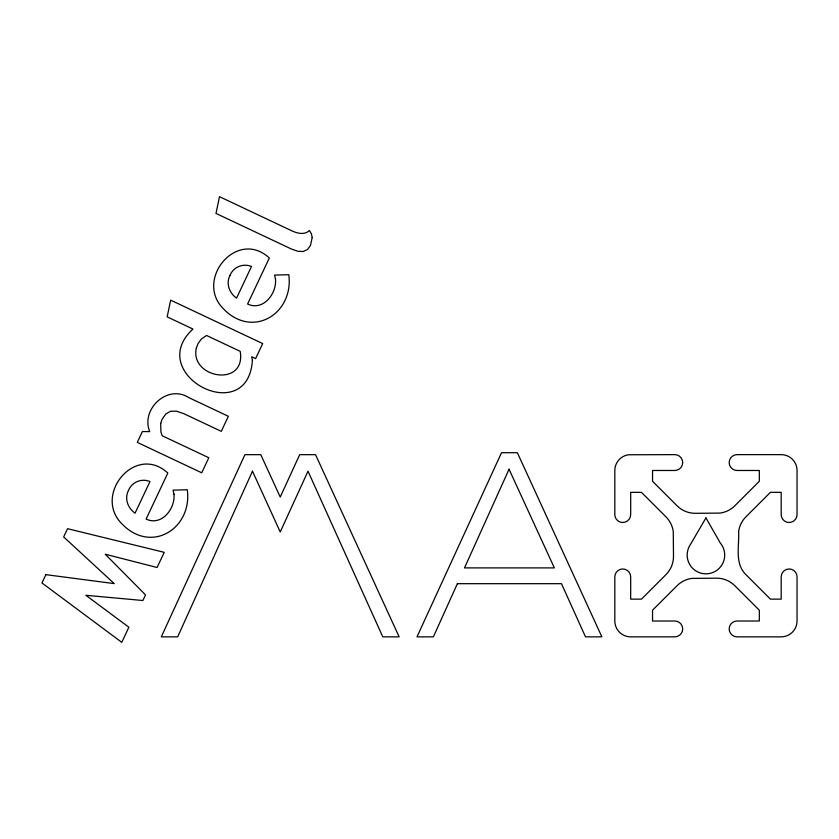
<?xml version="1.0" encoding="UTF-8"?>
<svg xmlns="http://www.w3.org/2000/svg" width="839" height="839" viewBox="0 0 839 839"><rect width="100%" height="100%" fill="white"/><g stroke="black" fill="none" stroke-linecap="round" stroke-linejoin="round"><path stroke-width="1.26" d="M173.998 494.244C175.351 508.717 161.612 526.462 146.101 519.068L167.821 473.049C135.425 443.076 92.521 495.094 122.116 524.06C151.492 554.285 192.446 528.423 187.307 489.745L173.065 490.154L173.998 494.244M275.496 279.198C276.849 293.671 263.11 311.416 247.599 304.022L269.319 258.003C236.923 228.03 194.029 280.048 223.625 309.014C252.99 339.239 293.944 313.377 288.805 274.699L274.563 275.108L275.496 279.198M738.593 531.706C739.453 545.874 734.356 563.368 745.923 574.652L770.412 599.14L781.193 599.14L781.193 576.907A7.929 7.929 0 0 1 789.121 568.978A7.929 7.929 0 0 1 797.05 576.907L797.05 621.007A15.857 15.857 0 0 1 781.193 636.853L737.093 636.853A7.929 7.929 0 0 1 729.175 628.935A7.929 7.929 0 0 1 737.093 621.007L759.326 621.007L759.326 610.215L734.838 585.727A25.778 25.778 0 0 0 716.611 578.176L691.892 578.396A25.778 25.778 0 0 0 677.031 585.727L652.543 610.215L652.543 621.007L674.776 621.007A7.929 7.929 0 0 1 682.705 628.935A7.929 7.929 0 0 1 674.776 636.853L630.676 636.853A15.857 15.857 0 0 1 614.819 621.007L614.819 576.907A7.929 7.929 0 0 1 622.748 568.978A7.929 7.929 0 0 1 630.676 576.907L630.676 599.14L641.457 599.14L665.946 574.652A25.778 25.778 0 0 0 673.497 556.425L673.277 531.706A25.778 25.778 0 0 0 665.946 516.834L641.457 492.346L630.676 492.346L630.676 514.58A7.929 7.929 0 0 1 622.748 522.508A7.929 7.929 0 0 1 614.819 514.58L614.819 470.48A15.857 15.857 0 0 1 628.61 454.769L674.776 454.633A7.929 7.929 0 0 1 682.705 462.562A7.929 7.929 0 0 1 674.776 470.48L652.543 470.48L652.543 481.271L677.031 505.76A25.778 25.778 0 0 0 695.258 513.311L719.977 513.09A25.778 25.778 0 0 0 734.838 505.76L759.326 481.271L759.326 470.48L737.093 470.48A7.929 7.929 0 0 1 729.175 462.562A7.929 7.929 0 0 1 737.093 454.633L781.193 454.633A15.857 15.857 0 0 1 797.05 470.48L797.05 514.58A7.929 7.929 0 0 1 789.121 522.508A7.929 7.929 0 0 1 781.193 514.58L781.193 492.346L770.412 492.346L745.923 516.834A25.778 25.778 0 0 0 738.593 531.706M252.413 360.183C248.019 429.033 143.658 374.131 192.98 329.056L167.171 316.88L170.663 300.142L262.691 343.581L255.591 358.62L251.69 356.774L252.413 360.183M160.71 423.412L160.899 432.054L162.252 435.777L208.806 457.748L201.706 472.787L137.281 442.373L142.399 431.55L149.72 431.624C140.522 409.359 167.454 383.801 188.848 397.644L228.365 416.301L221.265 431.34L184.035 413.763L176.536 411.194L170.516 411.246L165.713 414.057L161.854 419.773L160.71 423.412M312.202 237.531L310.461 245.491L307.462 249.55L303.288 251.49L297.95 251.312L291.437 249.026L216.001 213.421L219.493 196.672L291.92 230.861C297.342 233.399 304.693 235.287 309.465 230.463L311.395 233.882L312.202 237.531M196.316 348.122C189.635 378.358 246.341 387.849 240.195 351.352L206.572 335.474L201.36 339.029L197.983 343.707L196.316 348.122M128.461 490.511C124.224 498.618 127.885 508.151 135.048 513.185L149.982 481.544C141.571 478.041 131.849 481.995 128.461 490.511M229.97 275.465C225.722 283.572 229.393 293.105 236.556 298.139L251.49 266.498C243.069 262.995 233.347 266.949 229.97 275.465M252.476 471.193L177.679 636.853L161.308 636.853L244.925 454.665L260.782 454.665L280.236 497.055L299.691 454.665L315.537 454.665L399.154 636.853L382.783 636.853L307.997 471.193L280.236 531.999L252.476 471.193M457.381 583.682L433.375 636.853L416.993 636.853L501.512 452.703L517.359 452.703L601.878 636.853L585.496 636.853L561.49 583.682L457.381 583.682M509.053 469.232L464.502 567.898L554.359 567.898L509.053 469.232M45.872 574.652L41.95 582.958L121.76 642.328L128.881 627.226L85.851 595.291L142.892 600.514L145.525 594.924L105.242 554.212L157.082 567.5L164.234 552.335L67.56 528.696L63.67 536.939L114.24 583.608L45.872 574.652M705.935 517.904L690.466 544.438A18.773 18.773 0 0 0 694 569.555A18.773 18.773 0 0 0 719.327 568.223A18.773 18.773 0 0 0 720.208 542.885L705.935 517.904"/></g></svg>
